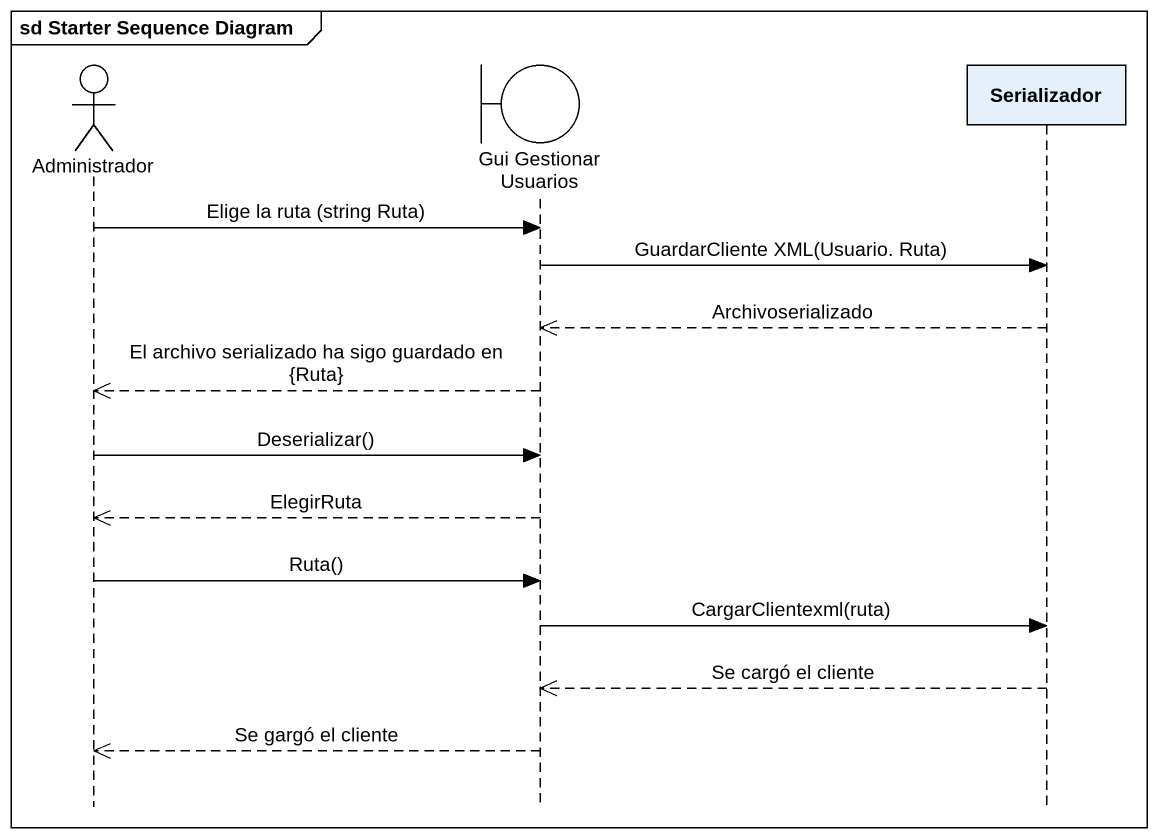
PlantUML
@startuml
mainframe sd Starter Sequence Diagram
hide footbox
actor Administrador
boundary "Gui Gestionar Usuarios" as Gui_Gestionar_Usuarios
participant Serializador

Administrador -> Gui_Gestionar_Usuarios : Elige la ruta (string Ruta)
Gui_Gestionar_Usuarios -> Serializador : GuardarCliente XML(Usuario. Ruta)
Serializador -->> Gui_Gestionar_Usuarios : Archivoserializado
Gui_Gestionar_Usuarios -->> Administrador : El archivo serializado ha sigo guardado en {Ruta}
Administrador -> Gui_Gestionar_Usuarios : Deserializar()
Gui_Gestionar_Usuarios -->> Administrador : ElegirRuta
Administrador -> Gui_Gestionar_Usuarios : Ruta()
Gui_Gestionar_Usuarios -> Serializador : CargarClientexml(ruta)
Serializador -->> Gui_Gestionar_Usuarios : Se cargó el cliente
Gui_Gestionar_Usuarios -->> Administrador : Se gargó el cliente
@enduml
